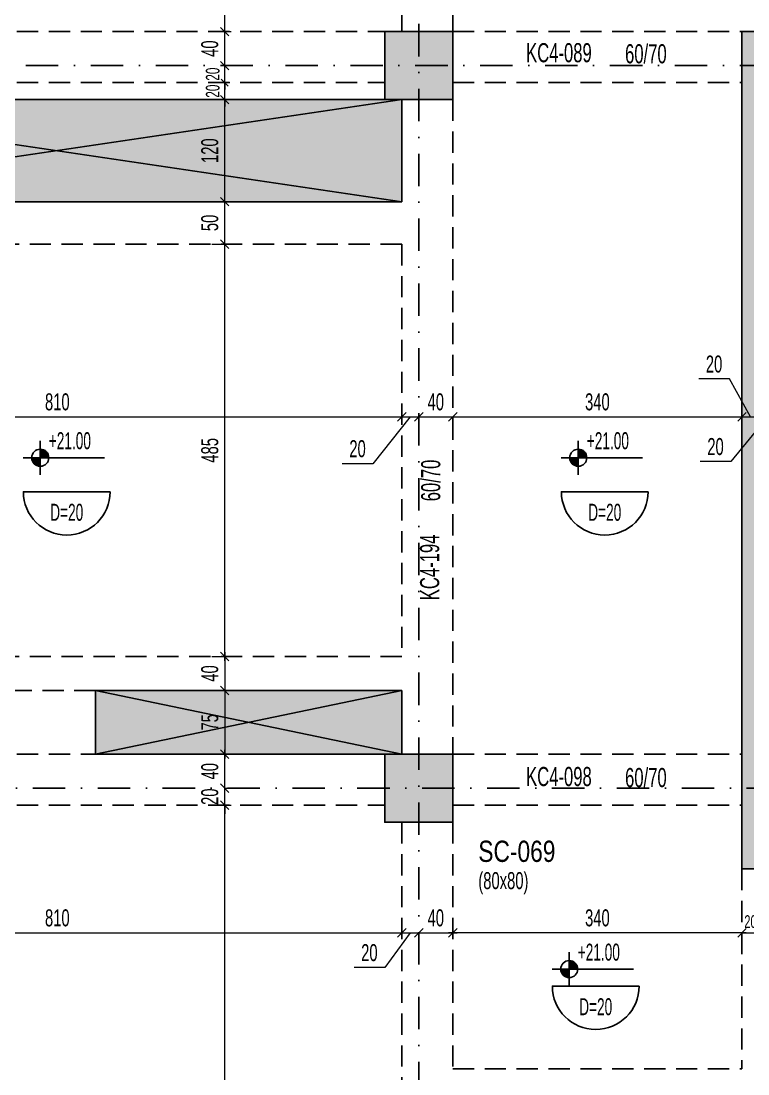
# Model space of a CAD drawing. Header units: millimetres. Extents: x -10495 to 6658, y -696 to 43288.
# Drawn here: x 382 to 1237, y 1364 to 2602 of the extents above; entities that cross this region are included whole.
import ezdxf
from ezdxf.enums import TextEntityAlignment as Align

# ---------------------------------------------------------------- set-up
doc = ezdxf.new("R2010")
doc.units = ezdxf.units.MM
doc.header["$LTSCALE"] = 100
doc.header["$PDSIZE"] = -100
doc.linetypes.add('DASHDOT', pattern=[25.4, 12.7, -6.35, 0, -6.35])
doc.linetypes.add('HIDDEN', pattern=[0.375, 0.25, -0.125])
for name, color, linetype in [('AKS_ULK', 8, 'DASHDOT'), ('BOSLUK SEMBOL_ULK', 118, 'Continuous'), ('KOLON-PERDE CEKIRDEK_ULK', 4, 'Continuous'), ('KOT_ULK', 7, 'Continuous'), ('TARAMA BOSLUK-TARIF SEFFAF YUZEYLER_ULK', 159, 'Continuous'), ('TARAMA SOLID_ULK', 251, 'Continuous')]:
    doc.layers.add(name, color=color, linetype=linetype)
for name, color, linetype, lineweight in [('DOSEME ISMI_ULK', 244, 'Continuous', 25), ('KIRIS BOYUT_ULK', 232, 'Continuous', 13), ('KIRIS CIZGI DUZ_ULK', 41, 'Continuous', 25), ('KIRIS CIZGI KESIK_ULK', 41, 'HIDDEN', 25), ('KIRIS ISIM_ULK', 221, 'Continuous', 13), ('KOLON BOYUT_ULK', 255, 'Continuous', 13), ('KOLON ISIM_ULK', 91, 'Continuous', 13), ('OLCU IC_ULK', 146, 'Continuous', 18)]:
    doc.layers.add(name, color=color, linetype=linetype, lineweight=lineweight)
doc.styles.add('ulkr-simplxtw.shx', font='ulkr-simplxtw.shx', dxfattribs={"width": 0.65})
doc.dimstyles.new('1-100-IC_ULK', dxfattribs={"dimscale": 10, "dimtxt": 2, "dimasz": 1, "dimexe": 0.75, "dimexo": 1, "dimgap": 0.75, "dimtad": 1, "dimdec": 1, "dimzin": 9, "dimdsep": 46, "dimtxsty": 'ulkr-simplxtw.shx', "dimblk": 'OBLIQUE', "dimcen": 0.1, "dimdle": 0.5, "dimclrd": 146, "dimclre": 146, "dimclrt": 2, "dimadec": 0, "dimazin": 2, "dimtfac": 1, "dimtdec": 1, "dimtix": 1, "dimtmove": 2, "dimatfit": 3, "dimldrblk": 'OBLIQUE', "dimfxl": 1, "dimtolj": 1, "dimtzin": 0, "dimlwd": -1, "dimlwe": -1, "dimarcsym": 0})

# ---------------------------------------------------------------- blocks, each defined once
blk = doc.blocks.new('*U6')
at = {"layer": 'KOT_ULK'}
h = blk.add_hatch(color=251, dxfattribs=at)
h.dxf.hatch_style = 1
h.paths.add_polyline_path([(0, 0), (-10, 0, 0.414214), (0, -10)])
h = blk.add_hatch(color=251, dxfattribs=at)
h.dxf.hatch_style = 1
h.paths.add_polyline_path([(10, 0, 0.414214), (0, 10), (0, 0)])
at = {"layer": 'KOT_ULK', "color": 12}
for p, q in [((0, 20), (0, -20)), ((-20, 0), (75.6, 0))]:
    blk.add_line(p, q, dxfattribs=at)
blk.add_circle((0, 0), 10, dxfattribs=at)
at = {"layer": 'KOT_ULK', "style": 'ulkr-simplxtw.shx', "width": 0.6}
for tag, p in [('6', (10, 145)), ('5', (10, 118)), ('4', (10, 91)), ('3', (10, 64)), ('2', (10, 37)), ('1', (10, 10))]:
    blk.add_attdef(tag, p, '', height=20, dxfattribs=at)
at = {"layer": 'KOT_ULK', "color": 242, "style": 'ulkr-simplxtw.shx', "width": 0.65}
blk.add_attdef('NOT', text='', height=20, dxfattribs=at).set_placement((14.8, -10), align=Align.TOP_LEFT)
blk = doc.blocks.new('Döşeme kalınğı_ULK')
at = {"layer": 'DOSEME ISMI_ULK', "color": 12}
blk.add_lwpolyline([(51, 0, -1), (-51, 0)], format="xyb", close=True, dxfattribs=at)
at = {"layer": 'DOSEME ISMI_ULK', "style": 'ulkr-simplxtw.shx', "width": 0.6}
blk.add_attdef('1', text='', height=20, dxfattribs=at).set_placement((0, -14.2), align=Align.TOP_CENTER)
blk = doc.blocks.new('*U11')
at = {"layer": 'KOLON BOYUT_ULK', "style": 'ulkr-simplxtw.shx', "width": 0.65}
blk.add_attdef('2', text='', height=20, dxfattribs=at).set_placement((0, -37), align=Align.TOP_LEFT)
at = {"layer": 'KOLON ISIM_ULK', "style": 'ulkr-simplxtw.shx', "width": 0.8}
blk.add_attdef('1', text='', height=25, dxfattribs=at).set_placement((0, 0), align=Align.TOP_LEFT)
blk = doc.blocks.new('_Oblique')
at = {"color": 0, "linetype": 'ByBlock', "lineweight": -2}
blk.add_line((-0.5, -0.5), (0.5, 0.5), dxfattribs=at)
blk = doc.blocks.new('*D986')
at = {"layer": 'Defpoints', "color": 0, "transparency": 16777216}
for p in [(596.8, 1680), (621.8, 1680), (596.8, 880)]:
    blk.add_point(p, dxfattribs=at)
at = {"layer": 'OLCU IC_ULK', "color": 146, "transparency": 16777216}
blk.add_line((621.8, 875), (621.8, 1685), dxfattribs=at)
at = {"layer": 'OLCU IC_ULK', "color": 146, "linetype": 'Continuous', "transparency": 16777216}
for p, q in [((621.8, 1680), (629.3, 1680)), ((621.8, 880), (629.3, 880))]:
    blk.add_line(p, q, dxfattribs=at)
at = {"layer": 'OLCU IC_ULK', "color": 146, "transparency": 16777216, "xscale": 10, "yscale": 10, "zscale": 10}
for p, rotation in [((621.8, 1680), 90), ((621.8, 880), 270)]:
    blk.add_blockref('_Oblique', p, dxfattribs=dict(at, rotation=rotation))
at = {"layer": 'OLCU IC_ULK', "color": 2, "transparency": 16777216, "insert": (604.3, 1280), "char_height": 20, "attachment_point": 5, "rotation": 90, "style": 'ulkr-simplxtw.shx'}
blk.add_mtext('\\A1;800', dxfattribs=at)
blk = doc.blocks.new('*D987')
at = {"layer": 'Defpoints', "color": 0, "transparency": 16777216}
for p in [(596.8, 2340), (621.8, 2340), (596.8, 1855)]:
    blk.add_point(p, dxfattribs=at)
at = {"layer": 'OLCU IC_ULK', "color": 146, "transparency": 16777216}
blk.add_line((621.8, 1850), (621.8, 2345), dxfattribs=at)
at = {"layer": 'OLCU IC_ULK', "color": 146, "linetype": 'Continuous', "transparency": 16777216}
for p, q in [((621.8, 2340), (629.3, 2340)), ((621.8, 1855), (629.3, 1855))]:
    blk.add_line(p, q, dxfattribs=at)
at = {"layer": 'OLCU IC_ULK', "color": 146, "transparency": 16777216, "xscale": 10, "yscale": 10, "zscale": 10}
for p, rotation in [((621.8, 2340), 90), ((621.8, 1855), 270)]:
    blk.add_blockref('_Oblique', p, dxfattribs=dict(at, rotation=rotation))
at = {"layer": 'OLCU IC_ULK', "color": 2, "transparency": 16777216, "insert": (604.3, 2097.5), "char_height": 20, "attachment_point": 5, "rotation": 90, "style": 'ulkr-simplxtw.shx'}
blk.add_mtext('\\A1;485', dxfattribs=at)
blk = doc.blocks.new('*D988')
at = {"layer": 'Defpoints', "color": 0, "transparency": 16777216}
for p in [(596.8, 1700), (621.8, 1700), (596.8, 1680)]:
    blk.add_point(p, dxfattribs=at)
at = {"layer": 'OLCU IC_ULK', "color": 146, "transparency": 16777216}
for p, q in [((621.8, 1700), (621.8, 1710)), ((621.8, 1680), (621.8, 1700)), ((621.8, 1680), (621.8, 1670))]:
    blk.add_line(p, q, dxfattribs=at)
at = {"layer": 'OLCU IC_ULK', "color": 146, "linetype": 'Continuous', "transparency": 16777216}
for p, q in [((621.8, 1700), (629.3, 1700)), ((621.8, 1680), (629.3, 1680))]:
    blk.add_line(p, q, dxfattribs=at)
at = {"layer": 'OLCU IC_ULK', "color": 146, "transparency": 16777216, "xscale": 10, "yscale": 10, "zscale": 10}
for p, rotation in [((621.8, 1700), 270), ((621.8, 1680), 90)]:
    blk.add_blockref('_Oblique', p, dxfattribs=dict(at, rotation=rotation))
at = {"layer": 'OLCU IC_ULK', "color": 2, "transparency": 16777216, "insert": (604.3, 1690), "char_height": 20, "attachment_point": 5, "rotation": 90, "style": 'ulkr-simplxtw.shx'}
blk.add_mtext('\\A1;20', dxfattribs=at)
blk = doc.blocks.new('*D989')
at = {"layer": 'Defpoints', "color": 0, "transparency": 16777216}
for p in [(596.8, 1740), (621.8, 1740), (596.8, 1700)]:
    blk.add_point(p, dxfattribs=at)
at = {"layer": 'OLCU IC_ULK', "color": 146, "transparency": 16777216}
blk.add_line((621.8, 1695), (621.8, 1745), dxfattribs=at)
at = {"layer": 'OLCU IC_ULK', "color": 146, "linetype": 'Continuous', "transparency": 16777216}
for p, q in [((621.8, 1740), (629.3, 1740)), ((621.8, 1700), (629.3, 1700))]:
    blk.add_line(p, q, dxfattribs=at)
at = {"layer": 'OLCU IC_ULK', "color": 146, "transparency": 16777216, "xscale": 10, "yscale": 10, "zscale": 10}
for p, rotation in [((621.8, 1740), 90), ((621.8, 1700), 270)]:
    blk.add_blockref('_Oblique', p, dxfattribs=dict(at, rotation=rotation))
at = {"layer": 'OLCU IC_ULK', "color": 2, "transparency": 16777216, "insert": (604.3, 1720), "char_height": 20, "attachment_point": 5, "rotation": 90, "style": 'ulkr-simplxtw.shx'}
blk.add_mtext('\\A1;40', dxfattribs=at)
blk = doc.blocks.new('*D990')
at = {"layer": 'Defpoints', "color": 0, "transparency": 16777216}
for p in [(596.8, 2550), (621.8, 2550), (596.8, 2530)]:
    blk.add_point(p, dxfattribs=at)
at = {"layer": 'OLCU IC_ULK', "color": 146, "transparency": 16777216}
for p, q in [((621.8, 2550), (621.8, 2558)), ((621.8, 2530), (621.8, 2550)), ((621.8, 2530), (621.8, 2522))]:
    blk.add_line(p, q, dxfattribs=at)
at = {"layer": 'OLCU IC_ULK', "color": 146, "linetype": 'Continuous', "transparency": 16777216}
for p, q in [((621.8, 2550), (627.8, 2550)), ((621.8, 2530), (627.8, 2530))]:
    blk.add_line(p, q, dxfattribs=at)
at = {"layer": 'OLCU IC_ULK', "color": 146, "transparency": 16777216, "xscale": 8, "yscale": 8, "zscale": 8}
for p, rotation in [((621.8, 2550), 270), ((621.8, 2530), 90)]:
    blk.add_blockref('_Oblique', p, dxfattribs=dict(at, rotation=rotation))
at = {"layer": 'OLCU IC_ULK', "color": 2, "transparency": 16777216, "insert": (607.8, 2540), "char_height": 16, "attachment_point": 5, "rotation": 90, "style": 'ulkr-simplxtw.shx'}
blk.add_mtext('\\A1;20', dxfattribs=at)
blk = doc.blocks.new('*D991')
at = {"layer": 'Defpoints', "color": 0, "transparency": 16777216}
for p in [(596.8, 2590), (621.8, 2590), (596.8, 2550)]:
    blk.add_point(p, dxfattribs=at)
at = {"layer": 'OLCU IC_ULK', "color": 146, "transparency": 16777216}
blk.add_line((621.8, 2545), (621.8, 2595), dxfattribs=at)
at = {"layer": 'OLCU IC_ULK', "color": 146, "linetype": 'Continuous', "transparency": 16777216}
for p, q in [((621.8, 2590), (629.3, 2590)), ((621.8, 2550), (629.3, 2550))]:
    blk.add_line(p, q, dxfattribs=at)
at = {"layer": 'OLCU IC_ULK', "color": 146, "transparency": 16777216, "xscale": 10, "yscale": 10, "zscale": 10}
for p, rotation in [((621.8, 2590), 90), ((621.8, 2550), 270)]:
    blk.add_blockref('_Oblique', p, dxfattribs=dict(at, rotation=rotation))
at = {"layer": 'OLCU IC_ULK', "color": 2, "transparency": 16777216, "insert": (604.3, 2570), "char_height": 20, "attachment_point": 5, "rotation": 90, "style": 'ulkr-simplxtw.shx'}
blk.add_mtext('\\A1;40', dxfattribs=at)
blk = doc.blocks.new('*D993')
at = {"layer": 'Defpoints', "color": 0, "transparency": 16777216}
for p in [(596.8, 3360), (621.8, 3360), (596.8, 2590)]:
    blk.add_point(p, dxfattribs=at)
at = {"layer": 'OLCU IC_ULK', "color": 146, "transparency": 16777216}
blk.add_line((621.8, 2585), (621.8, 3365), dxfattribs=at)
at = {"layer": 'OLCU IC_ULK', "color": 146, "linetype": 'Continuous', "transparency": 16777216}
for p, q in [((621.8, 3360), (629.3, 3360)), ((621.8, 2590), (629.3, 2590))]:
    blk.add_line(p, q, dxfattribs=at)
at = {"layer": 'OLCU IC_ULK', "color": 146, "transparency": 16777216, "xscale": 10, "yscale": 10, "zscale": 10}
for p, rotation in [((621.8, 3360), 90), ((621.8, 2590), 270)]:
    blk.add_blockref('_Oblique', p, dxfattribs=dict(at, rotation=rotation))
at = {"layer": 'OLCU IC_ULK', "color": 2, "transparency": 16777216, "insert": (604.3, 2975), "char_height": 20, "attachment_point": 5, "rotation": 90, "style": 'ulkr-simplxtw.shx'}
blk.add_mtext('\\A1;770', dxfattribs=at)
blk = doc.blocks.new('*D996')
at = {"layer": 'Defpoints', "color": 0, "transparency": 16777216}
for p in [(20, 2161.9), (830, 2161.9), (830, 2136.9)]:
    blk.add_point(p, dxfattribs=at)
at = {"layer": 'OLCU IC_ULK', "color": 146, "transparency": 16777216}
blk.add_line((15, 2136.9), (835, 2136.9), dxfattribs=at)
at = {"layer": 'OLCU IC_ULK', "color": 146, "linetype": 'Continuous', "transparency": 16777216}
for p, q in [((20, 2136.9), (20, 2129.4)), ((830, 2136.9), (830, 2129.4))]:
    blk.add_line(p, q, dxfattribs=at)
at = {"layer": 'OLCU IC_ULK', "color": 146, "transparency": 16777216, "xscale": 10, "yscale": 10, "zscale": 10, "rotation": 180}
blk.add_blockref('_Oblique', (20, 2136.9), dxfattribs=at)
at = {"layer": 'OLCU IC_ULK', "color": 146, "transparency": 16777216, "xscale": 10, "yscale": 10, "zscale": 10}
blk.add_blockref('_Oblique', (830, 2136.9), dxfattribs=at)
at = {"layer": 'OLCU IC_ULK', "color": 2, "transparency": 16777216, "insert": (425, 2154.4), "char_height": 20, "attachment_point": 5, "style": 'ulkr-simplxtw.shx'}
blk.add_mtext('\\A1;810', dxfattribs=at)
blk = doc.blocks.new('*D997')
at = {"layer": 'Defpoints', "color": 0, "transparency": 16777216}
for p in [(830, 2161.9), (850, 2161.9), (850, 2136.9)]:
    blk.add_point(p, dxfattribs=at)
at = {"layer": 'OLCU IC_ULK', "color": 146, "transparency": 16777216}
for p, q in [((840, 2136.9), (796, 2081.8)), ((825, 2136.9), (855, 2136.9)), ((796, 2081.8), (760, 2081.8))]:
    blk.add_line(p, q, dxfattribs=at)
at = {"layer": 'OLCU IC_ULK', "color": 146, "linetype": 'Continuous', "transparency": 16777216}
for p, q in [((830, 2136.9), (830, 2129.4)), ((850, 2136.9), (850, 2129.4))]:
    blk.add_line(p, q, dxfattribs=at)
at = {"layer": 'OLCU IC_ULK', "color": 146, "transparency": 16777216, "xscale": 10, "yscale": 10, "zscale": 10, "rotation": 180}
blk.add_blockref('_Oblique', (830, 2136.9), dxfattribs=at)
at = {"layer": 'OLCU IC_ULK', "color": 146, "transparency": 16777216, "xscale": 10, "yscale": 10, "zscale": 10}
blk.add_blockref('_Oblique', (850, 2136.9), dxfattribs=at)
at = {"layer": 'OLCU IC_ULK', "color": 2, "transparency": 16777216, "insert": (778, 2099.3), "char_height": 20, "attachment_point": 5, "style": 'ulkr-simplxtw.shx'}
blk.add_mtext('\\A1;20', dxfattribs=at)
blk = doc.blocks.new('*D998')
at = {"layer": 'Defpoints', "color": 0, "transparency": 16777216}
for p in [(850, 2161.9), (890, 2161.9), (890, 2136.9)]:
    blk.add_point(p, dxfattribs=at)
at = {"layer": 'OLCU IC_ULK', "color": 146, "transparency": 16777216}
blk.add_line((845, 2136.9), (895, 2136.9), dxfattribs=at)
at = {"layer": 'OLCU IC_ULK', "color": 146, "linetype": 'Continuous', "transparency": 16777216}
for p, q in [((850, 2136.9), (850, 2129.4)), ((890, 2136.9), (890, 2129.4))]:
    blk.add_line(p, q, dxfattribs=at)
at = {"layer": 'OLCU IC_ULK', "color": 146, "transparency": 16777216, "xscale": 10, "yscale": 10, "zscale": 10, "rotation": 180}
blk.add_blockref('_Oblique', (850, 2136.9), dxfattribs=at)
at = {"layer": 'OLCU IC_ULK', "color": 146, "transparency": 16777216, "xscale": 10, "yscale": 10, "zscale": 10}
blk.add_blockref('_Oblique', (890, 2136.9), dxfattribs=at)
at = {"layer": 'OLCU IC_ULK', "color": 2, "transparency": 16777216, "insert": (870, 2154.4), "char_height": 20, "attachment_point": 5, "style": 'ulkr-simplxtw.shx'}
blk.add_mtext('\\A1;40', dxfattribs=at)
blk = doc.blocks.new('*D999')
at = {"layer": 'Defpoints', "color": 0, "transparency": 16777216}
for p in [(890, 2161.9), (1230, 2161.9), (1230, 2136.9)]:
    blk.add_point(p, dxfattribs=at)
at = {"layer": 'OLCU IC_ULK', "color": 146, "transparency": 16777216}
blk.add_line((885, 2136.9), (1235, 2136.9), dxfattribs=at)
at = {"layer": 'OLCU IC_ULK', "color": 146, "linetype": 'Continuous', "transparency": 16777216}
for p, q in [((890, 2136.9), (890, 2129.4)), ((1230, 2136.9), (1230, 2129.4))]:
    blk.add_line(p, q, dxfattribs=at)
at = {"layer": 'OLCU IC_ULK', "color": 146, "transparency": 16777216, "xscale": 10, "yscale": 10, "zscale": 10, "rotation": 180}
blk.add_blockref('_Oblique', (890, 2136.9), dxfattribs=at)
at = {"layer": 'OLCU IC_ULK', "color": 146, "transparency": 16777216, "xscale": 10, "yscale": 10, "zscale": 10}
blk.add_blockref('_Oblique', (1230, 2136.9), dxfattribs=at)
at = {"layer": 'OLCU IC_ULK', "color": 2, "transparency": 16777216, "insert": (1060, 2154.4), "char_height": 20, "attachment_point": 5, "style": 'ulkr-simplxtw.shx'}
blk.add_mtext('\\A1;340', dxfattribs=at)
blk = doc.blocks.new('*D1000')
at = {"layer": 'Defpoints', "color": 0, "transparency": 16777216}
for p in [(1230, 2161.9), (1250, 2161.9), (1250, 2136.9)]:
    blk.add_point(p, dxfattribs=at)
at = {"layer": 'OLCU IC_ULK', "color": 146, "transparency": 16777216}
for p, q in [((1215.2, 2181.4), (1179.2, 2181.4)), ((1240, 2136.9), (1215.2, 2181.4)), ((1225, 2136.9), (1255, 2136.9))]:
    blk.add_line(p, q, dxfattribs=at)
at = {"layer": 'OLCU IC_ULK', "color": 146, "linetype": 'Continuous', "transparency": 16777216}
for p, q in [((1230, 2136.9), (1230, 2129.4)), ((1250, 2136.9), (1250, 2129.4))]:
    blk.add_line(p, q, dxfattribs=at)
at = {"layer": 'OLCU IC_ULK', "color": 146, "transparency": 16777216, "xscale": 10, "yscale": 10, "zscale": 10, "rotation": 180}
blk.add_blockref('_Oblique', (1230, 2136.9), dxfattribs=at)
at = {"layer": 'OLCU IC_ULK', "color": 146, "transparency": 16777216, "xscale": 10, "yscale": 10, "zscale": 10}
blk.add_blockref('_Oblique', (1250, 2136.9), dxfattribs=at)
at = {"layer": 'OLCU IC_ULK', "color": 2, "transparency": 16777216, "insert": (1197.2, 2198.9), "char_height": 20, "attachment_point": 5, "style": 'ulkr-simplxtw.shx'}
blk.add_mtext('\\A1;20', dxfattribs=at)
blk = doc.blocks.new('*D1001')
at = {"layer": 'Defpoints', "color": 0, "transparency": 16777216}
for p in [(1250, 2161.9), (1270, 2161.9), (1270, 2136.9)]:
    blk.add_point(p, dxfattribs=at)
at = {"layer": 'OLCU IC_ULK', "color": 146, "transparency": 16777216}
for p, q in [((1260, 2136.9), (1216.9, 2084.3)), ((1245, 2136.9), (1275, 2136.9)), ((1216.9, 2084.3), (1180.9, 2084.3))]:
    blk.add_line(p, q, dxfattribs=at)
at = {"layer": 'OLCU IC_ULK', "color": 146, "linetype": 'Continuous', "transparency": 16777216}
for p, q in [((1250, 2136.9), (1250, 2129.4)), ((1270, 2136.9), (1270, 2129.4))]:
    blk.add_line(p, q, dxfattribs=at)
at = {"layer": 'OLCU IC_ULK', "color": 146, "transparency": 16777216, "xscale": 10, "yscale": 10, "zscale": 10, "rotation": 180}
blk.add_blockref('_Oblique', (1250, 2136.9), dxfattribs=at)
at = {"layer": 'OLCU IC_ULK', "color": 146, "transparency": 16777216, "xscale": 10, "yscale": 10, "zscale": 10}
blk.add_blockref('_Oblique', (1270, 2136.9), dxfattribs=at)
at = {"layer": 'OLCU IC_ULK', "color": 2, "transparency": 16777216, "insert": (1198.9, 2101.8), "char_height": 20, "attachment_point": 5, "style": 'ulkr-simplxtw.shx'}
blk.add_mtext('\\A1;20', dxfattribs=at)
blk = doc.blocks.new('*D1023')
at = {"layer": 'Defpoints', "color": 0, "transparency": 16777216}
for p in [(850, 1554.9), (890, 1554.9), (890, 1529.9)]:
    blk.add_point(p, dxfattribs=at)
at = {"layer": 'OLCU IC_ULK', "color": 146, "transparency": 16777216}
blk.add_line((845, 1529.9), (895, 1529.9), dxfattribs=at)
at = {"layer": 'OLCU IC_ULK', "color": 146, "linetype": 'Continuous', "transparency": 16777216}
for p, q in [((850, 1529.9), (850, 1522.4)), ((890, 1529.9), (890, 1522.4))]:
    blk.add_line(p, q, dxfattribs=at)
at = {"layer": 'OLCU IC_ULK', "color": 146, "transparency": 16777216, "xscale": 10, "yscale": 10, "zscale": 10, "rotation": 180}
blk.add_blockref('_Oblique', (850, 1529.9), dxfattribs=at)
at = {"layer": 'OLCU IC_ULK', "color": 146, "transparency": 16777216, "xscale": 10, "yscale": 10, "zscale": 10}
blk.add_blockref('_Oblique', (890, 1529.9), dxfattribs=at)
at = {"layer": 'OLCU IC_ULK', "color": 2, "transparency": 16777216, "insert": (870, 1547.4), "char_height": 20, "attachment_point": 5, "style": 'ulkr-simplxtw.shx'}
blk.add_mtext('\\A1;40', dxfattribs=at)
blk = doc.blocks.new('*D1024')
at = {"layer": 'Defpoints', "color": 0, "transparency": 16777216}
for p in [(20, 1554.9), (830, 1554.9), (830, 1529.9)]:
    blk.add_point(p, dxfattribs=at)
at = {"layer": 'OLCU IC_ULK', "color": 146, "transparency": 16777216}
blk.add_line((15, 1529.9), (835, 1529.9), dxfattribs=at)
at = {"layer": 'OLCU IC_ULK', "color": 146, "linetype": 'Continuous', "transparency": 16777216}
for p, q in [((20, 1529.9), (20, 1522.4)), ((830, 1529.9), (830, 1522.4))]:
    blk.add_line(p, q, dxfattribs=at)
at = {"layer": 'OLCU IC_ULK', "color": 146, "transparency": 16777216, "xscale": 10, "yscale": 10, "zscale": 10, "rotation": 180}
blk.add_blockref('_Oblique', (20, 1529.9), dxfattribs=at)
at = {"layer": 'OLCU IC_ULK', "color": 146, "transparency": 16777216, "xscale": 10, "yscale": 10, "zscale": 10}
blk.add_blockref('_Oblique', (830, 1529.9), dxfattribs=at)
at = {"layer": 'OLCU IC_ULK', "color": 2, "transparency": 16777216, "insert": (425, 1547.4), "char_height": 20, "attachment_point": 5, "style": 'ulkr-simplxtw.shx'}
blk.add_mtext('\\A1;810', dxfattribs=at)
blk = doc.blocks.new('*D1025')
at = {"layer": 'Defpoints', "color": 0, "transparency": 16777216}
for p in [(830, 1554.9), (850, 1554.9), (850, 1529.9)]:
    blk.add_point(p, dxfattribs=at)
at = {"layer": 'OLCU IC_ULK', "color": 146, "transparency": 16777216}
for p, q in [((840, 1529.9), (809.9, 1489)), ((825, 1529.9), (855, 1529.9)), ((809.9, 1489), (773.9, 1489))]:
    blk.add_line(p, q, dxfattribs=at)
at = {"layer": 'OLCU IC_ULK', "color": 146, "linetype": 'Continuous', "transparency": 16777216}
for p, q in [((830, 1529.9), (830, 1522.4)), ((850, 1529.9), (850, 1522.4))]:
    blk.add_line(p, q, dxfattribs=at)
at = {"layer": 'OLCU IC_ULK', "color": 146, "transparency": 16777216, "xscale": 10, "yscale": 10, "zscale": 10, "rotation": 180}
blk.add_blockref('_Oblique', (830, 1529.9), dxfattribs=at)
at = {"layer": 'OLCU IC_ULK', "color": 146, "transparency": 16777216, "xscale": 10, "yscale": 10, "zscale": 10}
blk.add_blockref('_Oblique', (850, 1529.9), dxfattribs=at)
at = {"layer": 'OLCU IC_ULK', "color": 2, "transparency": 16777216, "insert": (791.9, 1506.5), "char_height": 20, "attachment_point": 5, "style": 'ulkr-simplxtw.shx'}
blk.add_mtext('\\A1;20', dxfattribs=at)
blk = doc.blocks.new('*D1047')
at = {"layer": 'Defpoints', "color": 0, "transparency": 16777216}
for p in [(890, 1554.9), (1230, 1554.9), (890, 1529.9)]:
    blk.add_point(p, dxfattribs=at)
at = {"layer": 'OLCU IC_ULK', "color": 146, "transparency": 16777216}
blk.add_line((1235, 1529.9), (885, 1529.9), dxfattribs=at)
at = {"layer": 'OLCU IC_ULK', "color": 146, "linetype": 'Continuous', "transparency": 16777216}
for p, q in [((890, 1529.9), (890, 1522.4)), ((1230, 1529.9), (1230, 1522.4))]:
    blk.add_line(p, q, dxfattribs=at)
at = {"layer": 'OLCU IC_ULK', "color": 146, "transparency": 16777216, "xscale": 10, "yscale": 10, "zscale": 10, "rotation": 180}
blk.add_blockref('_Oblique', (890, 1529.9), dxfattribs=at)
at = {"layer": 'OLCU IC_ULK', "color": 146, "transparency": 16777216, "xscale": 10, "yscale": 10, "zscale": 10}
blk.add_blockref('_Oblique', (1230, 1529.9), dxfattribs=at)
at = {"layer": 'OLCU IC_ULK', "color": 2, "transparency": 16777216, "insert": (1060, 1547.4), "char_height": 20, "attachment_point": 5, "style": 'ulkr-simplxtw.shx'}
blk.add_mtext('\\A1;340', dxfattribs=at)
blk = doc.blocks.new('*D1053')
at = {"layer": 'Defpoints', "color": 0, "transparency": 16777216}
for p in [(1230, 1554.9), (1250, 1554.9), (1250, 1529.9)]:
    blk.add_point(p, dxfattribs=at)
at = {"layer": 'OLCU IC_ULK', "color": 146, "transparency": 16777216}
for p, q in [((1230, 1529.9), (1222.5, 1529.9)), ((1230, 1529.9), (1250, 1529.9)), ((1250, 1529.9), (1257.5, 1529.9))]:
    blk.add_line(p, q, dxfattribs=at)
at = {"layer": 'OLCU IC_ULK', "color": 146, "linetype": 'Continuous', "transparency": 16777216}
for p, q in [((1230, 1529.9), (1230, 1524.3)), ((1250, 1529.9), (1250, 1524.3))]:
    blk.add_line(p, q, dxfattribs=at)
at = {"layer": 'OLCU IC_ULK', "color": 146, "transparency": 16777216, "xscale": 7.5, "yscale": 7.5, "zscale": 7.5}
blk.add_blockref('_Oblique', (1230, 1529.9), dxfattribs=at)
at = {"layer": 'OLCU IC_ULK', "color": 146, "transparency": 16777216, "xscale": 7.5, "yscale": 7.5, "zscale": 7.5, "rotation": 180}
blk.add_blockref('_Oblique', (1250, 1529.9), dxfattribs=at)
at = {"layer": 'OLCU IC_ULK', "color": 2, "transparency": 16777216, "insert": (1240, 1543), "char_height": 15, "attachment_point": 5, "style": 'ulkr-simplxtw.shx'}
blk.add_mtext('\\A1;20', dxfattribs=at)
blk = doc.blocks.new('*D1068')
at = {"layer": 'Defpoints', "color": 0, "transparency": 16777216}
for p in [(596.8, 2390), (621.8, 2390), (596.8, 2340)]:
    blk.add_point(p, dxfattribs=at)
at = {"layer": 'OLCU IC_ULK', "color": 146, "transparency": 16777216}
blk.add_line((621.8, 2335), (621.8, 2395), dxfattribs=at)
at = {"layer": 'OLCU IC_ULK', "color": 146, "linetype": 'Continuous', "transparency": 16777216}
for p, q in [((606.8, 2390), (629.3, 2390)), ((606.8, 2340), (629.3, 2340))]:
    blk.add_line(p, q, dxfattribs=at)
at = {"layer": 'OLCU IC_ULK', "color": 146, "transparency": 16777216, "xscale": 10, "yscale": 10, "zscale": 10}
for p, rotation in [((621.8, 2390), 90), ((621.8, 2340), 270)]:
    blk.add_blockref('_Oblique', p, dxfattribs=dict(at, rotation=rotation))
at = {"layer": 'OLCU IC_ULK', "color": 2, "transparency": 16777216, "insert": (604.3, 2365), "char_height": 20, "attachment_point": 5, "rotation": 90, "style": 'ulkr-simplxtw.shx'}
blk.add_mtext('\\A1;50', dxfattribs=at)
blk = doc.blocks.new('*D1069')
at = {"layer": 'Defpoints', "color": 0, "transparency": 16777216}
for p in [(596.8, 2510), (621.8, 2510), (596.8, 2390)]:
    blk.add_point(p, dxfattribs=at)
at = {"layer": 'OLCU IC_ULK', "color": 146, "transparency": 16777216}
blk.add_line((621.8, 2385), (621.8, 2515), dxfattribs=at)
at = {"layer": 'OLCU IC_ULK', "color": 146, "linetype": 'Continuous', "transparency": 16777216}
for p, q in [((606.8, 2510), (629.3, 2510)), ((606.8, 2390), (629.3, 2390))]:
    blk.add_line(p, q, dxfattribs=at)
at = {"layer": 'OLCU IC_ULK', "color": 146, "transparency": 16777216, "xscale": 10, "yscale": 10, "zscale": 10}
for p, rotation in [((621.8, 2510), 90), ((621.8, 2390), 270)]:
    blk.add_blockref('_Oblique', p, dxfattribs=dict(at, rotation=rotation))
at = {"layer": 'OLCU IC_ULK', "color": 2, "transparency": 16777216, "insert": (604.3, 2450), "char_height": 20, "attachment_point": 5, "rotation": 90, "style": 'ulkr-simplxtw.shx'}
blk.add_mtext('\\A1;120', dxfattribs=at)
blk = doc.blocks.new('Kiriş_Sembol_ULK')
at = {"layer": 'KIRIS BOYUT_ULK', "style": 'ulkr-simplxtw.shx', "width": 0.65}
blk.add_attdef('B', text='', height=25, dxfattribs=at).set_placement((21, 0.4), align=Align.MIDDLE_LEFT)
at = {"layer": 'KIRIS ISIM_ULK', "style": 'ulkr-simplxtw.shx', "width": 0.65}
blk.add_attdef('K', text='', height=25, dxfattribs=at).set_placement((-18.2, 12.9), align=Align.TOP_RIGHT)
blk = doc.blocks.new('*D1075')
at = {"layer": 'Defpoints', "color": 0, "transparency": 16777216}
for p in [(596.8, 1855), (596.8, 1815), (621.8, 1815)]:
    blk.add_point(p, dxfattribs=at)
at = {"layer": 'OLCU IC_ULK', "color": 146, "transparency": 16777216}
blk.add_line((621.8, 1860), (621.8, 1810), dxfattribs=at)
at = {"layer": 'OLCU IC_ULK', "color": 146, "linetype": 'Continuous', "transparency": 16777216}
for p, q in [((606.8, 1855), (629.3, 1855)), ((606.8, 1815), (629.3, 1815))]:
    blk.add_line(p, q, dxfattribs=at)
at = {"layer": 'OLCU IC_ULK', "color": 146, "transparency": 16777216, "xscale": 10, "yscale": 10, "zscale": 10}
for p, rotation in [((621.8, 1855), 90), ((621.8, 1815), 270)]:
    blk.add_blockref('_Oblique', p, dxfattribs=dict(at, rotation=rotation))
at = {"layer": 'OLCU IC_ULK', "color": 2, "transparency": 16777216, "insert": (604.3, 1835), "char_height": 20, "attachment_point": 5, "rotation": 90, "style": 'ulkr-simplxtw.shx'}
blk.add_mtext('\\A1;40', dxfattribs=at)
blk = doc.blocks.new('*D1076')
at = {"layer": 'Defpoints', "color": 0, "transparency": 16777216}
for p in [(596.8, 1815), (596.8, 1740), (621.8, 1740)]:
    blk.add_point(p, dxfattribs=at)
at = {"layer": 'OLCU IC_ULK', "color": 146, "linetype": 'Continuous', "transparency": 16777216}
for p, q in [((606.8, 1815), (629.3, 1815)), ((606.8, 1740), (629.3, 1740))]:
    blk.add_line(p, q, dxfattribs=at)
at = {"layer": 'OLCU IC_ULK', "color": 146, "transparency": 16777216}
blk.add_line((621.8, 1820), (621.8, 1735), dxfattribs=at)
at = {"layer": 'OLCU IC_ULK', "color": 146, "transparency": 16777216, "xscale": 10, "yscale": 10, "zscale": 10}
for p, rotation in [((621.8, 1815), 90), ((621.8, 1740), 270)]:
    blk.add_blockref('_Oblique', p, dxfattribs=dict(at, rotation=rotation))
at = {"layer": 'OLCU IC_ULK', "color": 2, "transparency": 16777216, "insert": (604.3, 1777.5), "char_height": 20, "attachment_point": 5, "rotation": 90, "style": 'ulkr-simplxtw.shx'}
blk.add_mtext('\\A1;75', dxfattribs=at)
blk = doc.blocks.new('*D1130')
at = {"layer": 'Defpoints', "color": 0, "transparency": 16777216}
for p in [(596.8, 2530), (621.8, 2530), (596.8, 2510)]:
    blk.add_point(p, dxfattribs=at)
at = {"layer": 'OLCU IC_ULK', "color": 146, "transparency": 16777216}
for p, q in [((621.8, 2530), (621.8, 2538)), ((621.8, 2510), (621.8, 2530)), ((621.8, 2510), (621.8, 2502))]:
    blk.add_line(p, q, dxfattribs=at)
at = {"layer": 'OLCU IC_ULK', "color": 146, "linetype": 'Continuous', "transparency": 16777216}
for p, q in [((621.8, 2530), (627.8, 2530)), ((621.8, 2510), (627.8, 2510))]:
    blk.add_line(p, q, dxfattribs=at)
at = {"layer": 'OLCU IC_ULK', "color": 146, "transparency": 16777216, "xscale": 8, "yscale": 8, "zscale": 8}
for p, rotation in [((621.8, 2530), 270), ((621.8, 2510), 90)]:
    blk.add_blockref('_Oblique', p, dxfattribs=dict(at, rotation=rotation))
at = {"layer": 'OLCU IC_ULK', "color": 2, "transparency": 16777216, "insert": (607.8, 2520), "char_height": 16, "attachment_point": 5, "rotation": 90, "style": 'ulkr-simplxtw.shx'}
blk.add_mtext('\\A1;20', dxfattribs=at)

msp = doc.modelspace()

# ---------------------------------------------------------------- hatches: boundary and pattern name
at = {"layer": 'TARAMA BOSLUK-TARIF SEFFAF YUZEYLER_ULK'}
h = msp.add_hatch(color=256, dxfattribs=at)
h.dxf.hatch_style = 1
h.paths.add_polyline_path([(830, 2510), (810, 2510), (40, 2510), (20, 2510), (20, 2390), (830, 2390)])
h = msp.add_hatch(color=256, dxfattribs=at)
h.dxf.hatch_style = 1
h.paths.add_polyline_path([(470, 1815), (830, 1815), (830, 1740), (470, 1740)])
at = {"layer": 'TARAMA SOLID_ULK'}
h = msp.add_hatch(color=256, dxfattribs=at)
h.dxf.hatch_style = 1
h.paths.add_polyline_path([(890, 2590), (890, 2510), (810, 2510), (810, 2590)])
h = msp.add_hatch(color=256, dxfattribs=at)
h.dxf.hatch_style = 1
h.paths.add_polyline_path([(1230, 1605), (1270, 1605), (1270, 2550), (1700, 2550), (1700, 1605), (1740, 1605), (1740, 2590), (1230, 2590)])
h = msp.add_hatch(color=256, dxfattribs=at)
h.dxf.hatch_style = 1
h.paths.add_polyline_path([(890, 1740), (890, 1660), (810, 1660), (810, 1740)])

# ---------------------------------------------------------------- linework, layer by layer
at = {"layer": 'AKS_ULK', "ltscale": 0.03}
for points in [[(850, 3896.1), (850, -576.35)], [(-577.53, 2525), (-527.53, 2525), (-527.53, 2550), (6488.3, 2550), (6488.3, 2475), (6538.3, 2475)], [(6538.3, 1700), (-577.53, 1700)]]:
    msp.add_lwpolyline(points, dxfattribs=at)
at = {"layer": 'BOSLUK SEMBOL_ULK'}
for p, q in [((830, 2510), (20, 2390)), ((20, 2510), (830, 2390)), ((470, 1740), (830, 1815)), ((470, 1815), (830, 1740))]:
    msp.add_line(p, q, dxfattribs=at)
at = {"layer": 'KIRIS CIZGI DUZ_ULK'}
for p, q in [((40, 2510), (810, 2510)), ((830, 2510), (830, 2390)), ((830, 2390), (20, 2390)), ((830, 1815), (470, 1815)), ((470, 1815), (470, 1740)), ((830, 1815), (830, 1740)), ((830, 1815), (830, 1740)), ((470, 1740), (810, 1740)), ((470, 1740), (810, 1740))]:
    msp.add_line(p, q, dxfattribs=at)
at = {"layer": 'KIRIS CIZGI KESIK_ULK'}
for p, q in [((830, 3360), (830, 2590)), ((890, 3360), (890, 2590)), ((40, 2590), (810, 2590)), ((890, 2590), (1230, 2590)), ((40, 2530), (810, 2530)), ((890, 2530), (1230, 2530)), ((890, 2510), (890, 1740)), ((830, 2340), (20, 2340)), ((830, 2340), (830, 1855)), ((830, 1855), (20, 1855)), ((470, 1815), (20, 1815)), ((40, 1740), (470, 1740)), ((890, 1740), (1230, 1740)), ((40, 1680), (810, 1680)), ((890, 1680), (1230, 1680)), ((830, 1660), (830, 890)), ((890, 1660), (890, 1370)), ((1230, 1605), (1230, 1370)), ((890, 1370), (1230, 1370))]:
    msp.add_line(p, q, dxfattribs=at)
at = {"layer": 'KOLON-PERDE CEKIRDEK_ULK'}
for points in [[(890, 2510), (810, 2510), (810, 2590), (890, 2590)], [(1230, 1605), (1270, 1605), (1270, 2550), (1700, 2550), (1700, 1605), (1740, 1605), (1740, 2590), (1230, 2590)], [(890, 1660), (810, 1660), (810, 1740), (890, 1740)]]:
    msp.add_lwpolyline(points, close=True, dxfattribs=at)

# ---------------------------------------------------------------- block references
at = {"layer": 'DOSEME ISMI_ULK'}
for p in [(436.1, 2048.82), (1068.67, 2048.82), (1058.03, 1467.2)]:
    msp.add_blockref('Döşeme kalınğı_ULK', p, dxfattribs=at).add_auto_attribs({'1': 'D=20'})
at = {"layer": 'KIRIS ISIM_ULK'}
ref = msp.add_blockref('Kiriş_Sembol_ULK', (1071.53, 2563.56), dxfattribs=at)
ref.add_attrib('B', '60/70', dxfattribs={"layer": 'KIRIS BOYUT_ULK', "height": 22.5, "style": 'ulkr-simplxtw.shx', "width": 0.65}).set_placement((1092.54, 2564), align=Align.MIDDLE_LEFT)
ref.add_attrib('K', 'KC4-089', dxfattribs={"height": 22.5, "style": 'ulkr-simplxtw.shx', "width": 0.65}).set_placement((1053.37, 2576.5), align=Align.TOP_RIGHT)
ref = msp.add_blockref('Kiriş_Sembol_ULK', (864.44, 2016.53), dxfattribs=dict(at, rotation=90))
ref.add_attrib('B', '60/70', dxfattribs={"layer": 'KIRIS BOYUT_ULK', "height": 22.5, "rotation": 90, "style": 'ulkr-simplxtw.shx', "width": 0.65}).set_placement((864, 2037.54), align=Align.MIDDLE_LEFT)
ref.add_attrib('K', 'KC4-194', dxfattribs={"height": 22.5, "rotation": 90, "style": 'ulkr-simplxtw.shx', "width": 0.65}).set_placement((851.5, 1998.38), align=Align.TOP_RIGHT)
ref = msp.add_blockref('Kiriş_Sembol_ULK', (1071.53, 1712.09), dxfattribs=at)
ref.add_attrib('B', '60/70', dxfattribs={"layer": 'KIRIS BOYUT_ULK', "height": 22.5, "style": 'ulkr-simplxtw.shx', "width": 0.65}).set_placement((1092.54, 1712.54), align=Align.MIDDLE_LEFT)
ref.add_attrib('K', 'KC4-098', dxfattribs={"height": 22.5, "style": 'ulkr-simplxtw.shx', "width": 0.65}).set_placement((1053.37, 1725.04), align=Align.TOP_RIGHT)
at = {"layer": 'KOLON ISIM_ULK'}
msp.add_blockref('*U11', (920, 1638.33), dxfattribs=at).add_auto_attribs({'1': 'SC-069', '2': '(80x80)'})
at = {"layer": 'KOT_ULK'}
ref = msp.add_blockref('*U6', (405, 2088.82), dxfattribs=at)
ref.add_attrib('1', '+21.00', (415, 2098.82), dxfattribs={"height": 20, "style": 'ulkr-simplxtw.shx', "width": 0.6})
ref = msp.add_blockref('*U6', (1037.57, 2088.82), dxfattribs=at)
ref.add_attrib('1', '+21.00', (1047.57, 2098.82), dxfattribs={"height": 20, "style": 'ulkr-simplxtw.shx', "width": 0.6})
ref = msp.add_blockref('*U6', (1026.93, 1487.2), dxfattribs=at)
ref.add_attrib('1', '+21.00', (1036.93, 1497.2), dxfattribs={"height": 20, "style": 'ulkr-simplxtw.shx', "width": 0.6})

# ---------------------------------------------------------------- dimensions: what is measured, and where the dimension line sits
at = {"layer": 'OLCU IC_ULK'}
for base, p1, p2, override, picture, middle in [((621.78, 3360), (596.78, 2590), (596.78, 3360), {"dimfxl": 0, "dimfxlon": 1}, '*D993', (604.28, 2975)), ((621.78, 2590), (596.78, 2550), (596.78, 2590), {"dimfxl": 0, "dimfxlon": 1}, '*D991', (604.28, 2570)), ((621.78, 2550), (596.78, 2530), (596.78, 2550), {"dimscale": 8, "dimfxl": 0, "dimfxlon": 1}, '*D990', (607.78, 2540)), ((621.78, 2530), (596.78, 2510), (596.78, 2530), {"dimscale": 8, "dimfxl": 0, "dimfxlon": 1}, '*D1130', (607.78, 2520)), ((621.78, 2340), (596.78, 1855), (596.78, 2340), {"dimfxl": 0, "dimfxlon": 1}, '*D987', (604.28, 2097.5)), ((621.78, 1815), (596.78, 1855), (596.78, 1815), {"dimfxl": 0}, '*D1075', (604.28, 1835)), ((621.78, 1740), (596.78, 1815), (596.78, 1740), {"dimfxl": 0}, '*D1076', (604.28, 1777.5)), ((621.78, 1740), (596.78, 1700), (596.78, 1740), {"dimfxl": 0, "dimfxlon": 1}, '*D989', (604.28, 1720)), ((621.78, 1700), (596.78, 1680), (596.78, 1700), {"dimfxl": 0, "dimfxlon": 1}, '*D988', (604.28, 1690)), ((621.78, 1680), (596.78, 880), (596.78, 1680), {"dimfxl": 0, "dimfxlon": 1}, '*D986', (604.28, 1280))]:
    dim = msp.add_linear_dim(base=base, p1=p1, p2=p2, angle=90, dimstyle='1-100-IC_ULK', override=override, dxfattribs=at)
    dim.commit()
    dim.dimension.update_dxf_attribs({"geometry": picture, "text_midpoint": middle})
for base, p1, p2, picture, middle in [((621.78, 2510), (596.78, 2390), (596.78, 2510), '*D1069', (604.28, 2450)), ((621.78, 2390), (596.78, 2340), (596.78, 2390), '*D1068', (604.28, 2365))]:
    dim = msp.add_linear_dim(base=base, p1=p1, p2=p2, angle=90, dimstyle='1-100-IC_ULK', dxfattribs=at)
    dim.commit()
    dim.dimension.update_dxf_attribs({"geometry": picture, "text_midpoint": middle})
for base, p1, p2, picture, middle in [((1250, 2136.88), (1230, 2161.88), (1250, 2161.88), '*D1000', (1207.72, 2181.38)), ((850, 2136.88), (830, 2161.88), (850, 2161.88), '*D997', (788.54, 2081.76)), ((1270, 2136.88), (1250, 2161.88), (1270, 2161.88), '*D1001', (1209.42, 2084.32)), ((850, 1529.9), (830, 1554.9), (850, 1554.9), '*D1025', (802.41, 1489.02))]:
    dim = msp.add_linear_dim(base=base, p1=p1, p2=p2, dimstyle='1-100-IC_ULK', override={"dimtmove": 1, "dimfxl": 0, "dimfxlon": 1}, dxfattribs=at)
    dim.commit()
    dim.dimension.update_dxf_attribs({"geometry": picture, "text_midpoint": middle, "dimtype": 160})
for base, p1, p2, override, picture, middle in [((830, 2136.88), (20, 2161.88), (830, 2161.88), {"dimfxl": 0, "dimfxlon": 1}, '*D996', (425, 2154.38)), ((890, 2136.88), (850, 2161.88), (890, 2161.88), {"dimfxl": 0, "dimfxlon": 1}, '*D998', (870, 2154.38)), ((1230, 2136.88), (890, 2161.88), (1230, 2161.88), {"dimfxl": 0, "dimfxlon": 1}, '*D999', (1060, 2154.38)), ((830, 1529.9), (20, 1554.9), (830, 1554.9), {"dimfxl": 0, "dimfxlon": 1}, '*D1024', (425, 1547.4)), ((890, 1529.9), (850, 1554.9), (890, 1554.9), {"dimfxl": 0, "dimfxlon": 1}, '*D1023', (870, 1547.4)), ((890, 1529.9), (1230, 1554.9), (890, 1554.9), {"dimfxl": 0, "dimfxlon": 1}, '*D1047', (1060, 1547.4)), ((1250, 1529.9), (1230, 1554.9), (1250, 1554.9), {"dimscale": 7.5, "dimfxl": 0, "dimfxlon": 1}, '*D1053', (1240, 1543.03))]:
    dim = msp.add_linear_dim(base=base, p1=p1, p2=p2, dimstyle='1-100-IC_ULK', override=override, dxfattribs=at)
    dim.commit()
    dim.dimension.update_dxf_attribs({"geometry": picture, "text_midpoint": middle})

doc.saveas('drawing.dxf')
